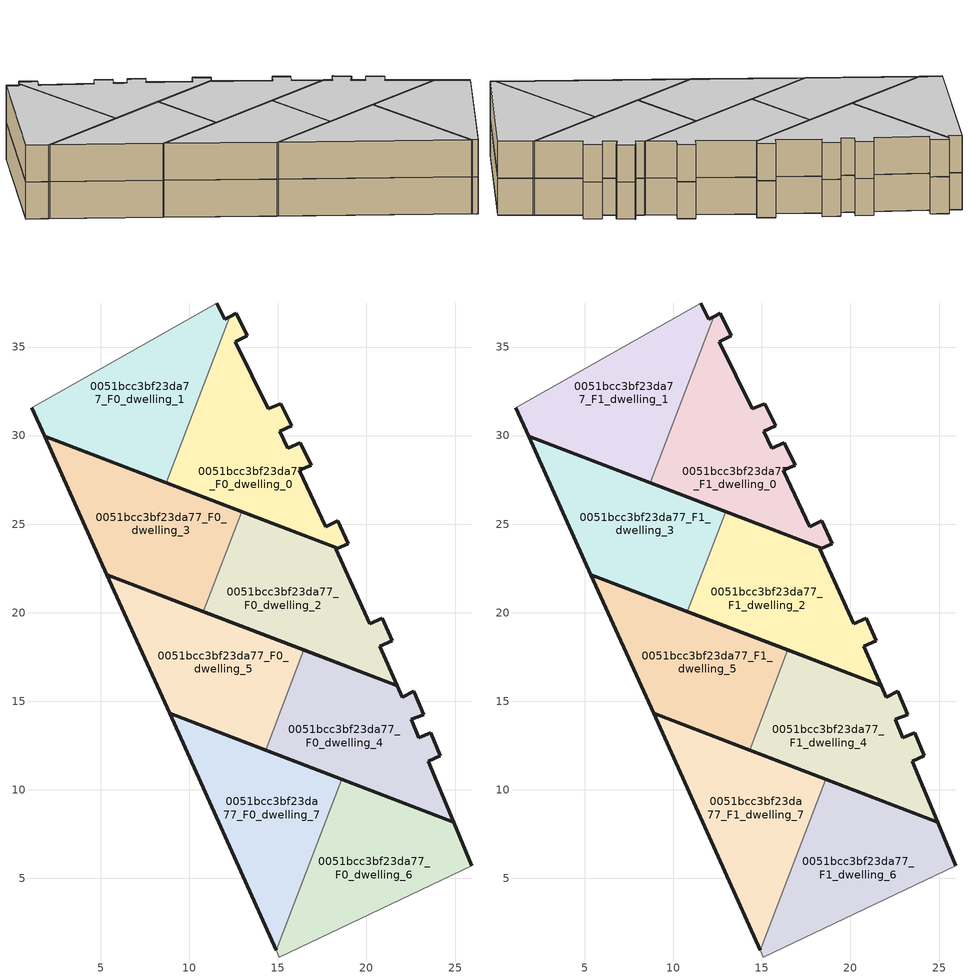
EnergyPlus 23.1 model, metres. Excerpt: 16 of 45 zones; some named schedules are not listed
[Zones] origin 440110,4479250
0051bcc3bf23da77_F0_dwelling_0
 floor ground (EU_floor_Construction): 18.97,23.88 18.37,25.19 17.71,24.85 16.21,28.03 16.89,28.33 16.26,29.59 15.56,29.29 15.1,30.24 15.77,30.55 15.15,31.79 14.47,31.5 12.6,35.3 13.27,35.63 12.64,36.91 12.27,36.72 8.68,27.34 18.37,23.64 z0
 wall outside (EU_wall_Construction): 12.27,36.72 12.64,36.91 13.27,35.63 12.6,35.3 14.47,31.5 15.15,31.79 15.77,30.55 15.1,30.24 15.56,29.29 16.26,29.59 16.89,28.33 16.21,28.03 17.71,24.85 18.37,25.19 18.97,23.88 18.37,23.64 8.68,27.34 z0:3
 wall to 0051bcc3bf23da77_F0_dwelling_1 (EU_wall_Construction): 8.68,27.34 12.27,36.72 z0:3
0051bcc3bf23da77_F0_dwelling_1
 floor ground (EU_floor_Construction): 8.68,27.34 12.27,36.72 11.99,36.57 11.54,37.49 1.1,31.56 1.82,29.97 z0
 wall outside (EU_wall_Construction): 11.54,37.49 11.99,36.57 12.27,36.72 / 8.68,27.34 1.82,29.97 1.1,31.56 z0:3
 wall adiabatic (EU_wall_Construction): 1.1,31.56 11.54,37.49 z0:3
0051bcc3bf23da77_F0_dwelling_2
 floor ground (EU_floor_Construction): 21.72,15.88 20.76,18.1 21.45,18.41 20.88,19.69 20.18,19.39 18.28,23.6 18.37,23.64 12.96,25.71 10.79,20.06 z0
 wall outside (EU_wall_Construction): 12.96,25.71 18.37,23.64 18.28,23.6 20.18,19.39 20.88,19.69 21.45,18.41 20.76,18.1 21.72,15.88 10.79,20.06 z0:3
 wall to 0051bcc3bf23da77_F0_dwelling_3 (EU_wall_Construction): 10.79,20.06 12.96,25.71 z0:3
0051bcc3bf23da77_F0_dwelling_3
 floor ground (EU_floor_Construction): 10.79,20.06 12.96,25.71 1.82,29.97 5.35,22.15 z0
 wall outside (EU_wall_Construction): 10.79,20.06 5.35,22.15 1.82,29.97 12.96,25.71 z0:3
0051bcc3bf23da77_F0_dwelling_4
 floor ground (EU_floor_Construction): 24.92,8.17 23.5,11.61 24.18,11.92 23.64,13.22 22.96,12.94 22.52,13.99 23.23,14.22 22.7,15.51 22.68,15.56 22.01,15.23 21.72,15.88 16.47,17.89 14.3,12.23 z0
 wall outside (EU_wall_Construction): 16.47,17.89 21.72,15.88 22.01,15.23 22.68,15.56 22.7,15.51 23.23,14.22 22.52,13.99 22.96,12.94 23.64,13.22 24.18,11.92 23.5,11.61 24.92,8.17 14.3,12.23 z0:3
 wall to 0051bcc3bf23da77_F0_dwelling_5 (EU_wall_Construction): 14.3,12.23 16.47,17.89 z0:3
0051bcc3bf23da77_F0_dwelling_5
 floor ground (EU_floor_Construction): 14.3,12.23 16.47,17.89 5.35,22.15 8.88,14.31 z0
 wall outside (EU_wall_Construction): 14.3,12.23 8.88,14.31 5.35,22.15 16.47,17.89 z0:3
0051bcc3bf23da77_F0_dwelling_6
 floor ground (EU_floor_Construction): 25.94,5.7 24.92,8.17 18.59,10.59 14.9,0.95 15.08,0.56 z0
 wall outside (EU_wall_Construction): 18.59,10.59 24.92,8.17 25.94,5.7 z0:3
 wall adiabatic (EU_wall_Construction): 25.94,5.7 15.08,0.56 14.9,0.95 z0:3
 wall to 0051bcc3bf23da77_F0_dwelling_7 (EU_wall_Construction): 14.9,0.95 18.59,10.59 z0:3
0051bcc3bf23da77_F0_dwelling_7
 floor ground (EU_floor_Construction): 14.9,0.95 18.59,10.59 8.88,14.31 z0
 wall outside (EU_wall_Construction): 14.9,0.95 8.88,14.31 18.59,10.59 z0:3
0051bcc3bf23da77_F1_dwelling_0
 floor to 0051bcc3bf23da77_F0_dwelling_0 (EU_floor_Construction): 18.97,23.88 18.37,25.19 17.71,24.85 16.21,28.03 16.89,28.33 16.26,29.59 15.56,29.29 15.1,30.24 15.77,30.55 15.15,31.79 14.47,31.5 12.6,35.3 13.27,35.63 12.64,36.91 12.27,36.72 8.68,27.34 18.37,23.64 z3
 wall outside (EU_wall_Construction): 12.27,36.72 12.64,36.91 13.27,35.63 12.6,35.3 14.47,31.5 15.15,31.79 15.77,30.55 15.1,30.24 15.56,29.29 16.26,29.59 16.89,28.33 16.21,28.03 17.71,24.85 18.37,25.19 18.97,23.88 18.37,23.64 8.68,27.34 z3:6
 wall to 0051bcc3bf23da77_F1_dwelling_1 (EU_wall_Construction): 8.68,27.34 12.27,36.72 z3:6
 ceiling to 0051bcc3bf23da77_F2_dwelling_0 (EU_floor_Construction): 13.27,35.63 12.6,35.3 14.47,31.5 15.15,31.79 15.77,30.55 15.1,30.24 15.56,29.29 16.26,29.59 16.89,28.33 16.21,28.03 17.71,24.85 18.37,25.19 18.97,23.88 18.37,23.64 8.68,27.34 12.27,36.72 12.64,36.91 z6
0051bcc3bf23da77_F1_dwelling_1
 floor to 0051bcc3bf23da77_F0_dwelling_1 (EU_floor_Construction): 8.68,27.34 12.27,36.72 11.99,36.57 11.54,37.49 1.1,31.56 1.82,29.97 z3
 wall outside (EU_wall_Construction): 11.54,37.49 11.99,36.57 12.27,36.72 / 8.68,27.34 1.82,29.97 1.1,31.56 z3:6
 wall adiabatic (EU_wall_Construction): 1.1,31.56 11.54,37.49 z3:6
 ceiling to 0051bcc3bf23da77_F2_dwelling_1 (EU_floor_Construction): 11.54,37.49 11.99,36.57 12.27,36.72 8.68,27.34 1.82,29.97 1.1,31.56 z6
0051bcc3bf23da77_F1_dwelling_2
 floor to 0051bcc3bf23da77_F0_dwelling_2 (EU_floor_Construction): 21.72,15.88 20.76,18.1 21.45,18.41 20.88,19.69 20.18,19.39 18.28,23.6 18.37,23.64 12.96,25.71 10.79,20.06 z3
 wall outside (EU_wall_Construction): 12.96,25.71 18.37,23.64 18.28,23.6 20.18,19.39 20.88,19.69 21.45,18.41 20.76,18.1 21.72,15.88 10.79,20.06 z3:6
 wall to 0051bcc3bf23da77_F1_dwelling_3 (EU_wall_Construction): 10.79,20.06 12.96,25.71 z3:6
 ceiling to 0051bcc3bf23da77_F2_dwelling_2 (EU_floor_Construction): 18.37,23.64 18.28,23.6 20.18,19.39 20.88,19.69 21.45,18.41 20.76,18.1 21.72,15.88 10.79,20.06 12.96,25.71 z6
0051bcc3bf23da77_F1_dwelling_3
 floor to 0051bcc3bf23da77_F0_dwelling_3 (EU_floor_Construction): 10.79,20.06 12.96,25.71 1.82,29.97 5.35,22.15 z3
 wall outside (EU_wall_Construction): 10.79,20.06 5.35,22.15 1.82,29.97 12.96,25.71 z3:6
 ceiling to 0051bcc3bf23da77_F2_dwelling_3 (EU_floor_Construction): 12.96,25.71 10.79,20.06 5.35,22.15 1.82,29.97 z6
0051bcc3bf23da77_F1_dwelling_4
 floor to 0051bcc3bf23da77_F0_dwelling_4 (EU_floor_Construction): 24.92,8.17 23.5,11.61 24.18,11.92 23.64,13.22 22.96,12.94 22.52,13.99 23.23,14.22 22.7,15.51 22.68,15.56 22.01,15.23 21.72,15.88 16.47,17.89 14.3,12.23 z3
 wall outside (EU_wall_Construction): 16.47,17.89 21.72,15.88 22.01,15.23 22.68,15.56 22.7,15.51 23.23,14.22 22.52,13.99 22.96,12.94 23.64,13.22 24.18,11.92 23.5,11.61 24.92,8.17 14.3,12.23 z3:6
 wall to 0051bcc3bf23da77_F1_dwelling_5 (EU_wall_Construction): 14.3,12.23 16.47,17.89 z3:6
 ceiling to 0051bcc3bf23da77_F2_dwelling_4 (EU_floor_Construction): 22.68,15.56 22.7,15.51 23.23,14.22 22.52,13.99 22.96,12.94 23.64,13.22 24.18,11.92 23.5,11.61 24.92,8.17 14.3,12.23 16.47,17.89 21.72,15.88 22.01,15.23 z6
0051bcc3bf23da77_F1_dwelling_5
 floor to 0051bcc3bf23da77_F0_dwelling_5 (EU_floor_Construction): 14.3,12.23 16.47,17.89 5.35,22.15 8.88,14.31 z3
 wall outside (EU_wall_Construction): 14.3,12.23 8.88,14.31 5.35,22.15 16.47,17.89 z3:6
 ceiling to 0051bcc3bf23da77_F2_dwelling_5 (EU_floor_Construction): 16.47,17.89 14.3,12.23 8.88,14.31 5.35,22.15 z6
0051bcc3bf23da77_F1_dwelling_6
 floor to 0051bcc3bf23da77_F0_dwelling_6 (EU_floor_Construction): 25.94,5.7 24.92,8.17 18.59,10.59 14.9,0.95 15.08,0.56 z3
 wall outside (EU_wall_Construction): 18.59,10.59 24.92,8.17 25.94,5.7 z3:6
 wall adiabatic (EU_wall_Construction): 25.94,5.7 15.08,0.56 14.9,0.95 z3:6
 wall to 0051bcc3bf23da77_F1_dwelling_7 (EU_wall_Construction): 14.9,0.95 18.59,10.59 z3:6
 ceiling to 0051bcc3bf23da77_F2_dwelling_6 (EU_floor_Construction): 24.92,8.17 25.94,5.7 15.08,0.56 14.9,0.95 18.59,10.59 z6
0051bcc3bf23da77_F1_dwelling_7
 floor to 0051bcc3bf23da77_F0_dwelling_7 (EU_floor_Construction): 14.9,0.95 18.59,10.59 8.88,14.31 z3
 wall outside (EU_wall_Construction): 14.9,0.95 8.88,14.31 18.59,10.59 z3:6
 ceiling to 0051bcc3bf23da77_F2_dwelling_7 (EU_floor_Construction): 18.59,10.59 14.9,0.95 8.88,14.31 z6
[Building]
EU S2 Campaign: North Axis=0; Terrain=City; Solar Distribution=FullExterior
[Site:Location]
Madrid: Latitude=40.5; Longitude=-3.5; Time Zone=1; Elevation=609
[SizingPeriod:WeatherFileDays]
AnnualSizingPeriod: Begin Month=1; Begin Day of Month=1; End Month=12; End Day of Month=31; Day of Week for Start Day=Monday; Use Weather File Daylight Saving Period=No; Use Weather File Rain and Snow Indicators=No
[MATERIAL]
EU_InternalMass_Material: Roughness=MediumRough; Thickness=0.1; Conductivity=1; Density=1800; Specific Heat=900; Thermal Absorptance=0.9; Solar Absorptance=0.7; Visible Absorptance=0.7
[MATERIAL:NOMASS] Roughness=MediumRough; Thermal Absorptance=0.9; Solar Absorptance=0.7; Visible Absorptance=0.7
Name | Thermal Resistance
EU_wall_NoMass | 1.60022
EU_floor_NoMass | 0.470652
[CONSTRUCTION]
EU_wall_Construction: EU_wall_NoMass
EU_floor_Construction: EU_floor_NoMass
EU_InternalMass_Construction: EU_InternalMass_Material
[ZONE] Type=1; Multiplier=1; Ceiling Height=autocalculate; Floor Area=autocalculate; Part of Total Floor Area=Yes
Name | Volume
0051bcc3bf23da77_F0_dwelling_0; 0051bcc3bf23da77_F1_dwelling_0 | 160.935
0051bcc3bf23da77_F0_dwelling_1; 0051bcc3bf23da77_F1_dwelling_1; 0051bcc3bf23da77_F0_dwelling_2; 0051bcc3bf23da77_F1_dwelling_2 | 160.934
0051bcc3bf23da77_F0_dwelling_3; 0051bcc3bf23da77_F1_dwelling_3 | 160.932
0051bcc3bf23da77_F0_dwelling_4; 0051bcc3bf23da77_F1_dwelling_4 | 160.925
0051bcc3bf23da77_F0_dwelling_5; 0051bcc3bf23da77_F1_dwelling_5 | 160.942
0051bcc3bf23da77_F0_dwelling_6; 0051bcc3bf23da77_F1_dwelling_6 | 160.943
0051bcc3bf23da77_F0_dwelling_7; 0051bcc3bf23da77_F1_dwelling_7 | 160.947
[INTERNALMASS] Construction=EU_InternalMass_Construction
Name | Zone or ZoneList | Surface Area
0051bcc3bf23da77_F0_dwelling_0_EU_InternalMass | 0051bcc3bf23da77_F0_dwelling_0 | 53.6454
0051bcc3bf23da77_F0_dwelling_1_EU_InternalMass | 0051bcc3bf23da77_F0_dwelling_1 | 53.6445
0051bcc3bf23da77_F0_dwelling_2_EU_InternalMass | 0051bcc3bf23da77_F0_dwelling_2 | 53.6446
0051bcc3bf23da77_F0_dwelling_3_EU_InternalMass | 0051bcc3bf23da77_F0_dwelling_3 | 53.644
0051bcc3bf23da77_F0_dwelling_4_EU_InternalMass | 0051bcc3bf23da77_F0_dwelling_4 | 53.6419
0051bcc3bf23da77_F0_dwelling_5_EU_InternalMass | 0051bcc3bf23da77_F0_dwelling_5 | 53.6473
0051bcc3bf23da77_F0_dwelling_6_EU_InternalMass | 0051bcc3bf23da77_F0_dwelling_6 | 53.6476
0051bcc3bf23da77_F0_dwelling_7_EU_InternalMass | 0051bcc3bf23da77_F0_dwelling_7 | 53.649
0051bcc3bf23da77_F1_dwelling_0_EU_InternalMass | 0051bcc3bf23da77_F1_dwelling_0 | 53.6454
0051bcc3bf23da77_F1_dwelling_1_EU_InternalMass | 0051bcc3bf23da77_F1_dwelling_1 | 53.6445
0051bcc3bf23da77_F1_dwelling_2_EU_InternalMass | 0051bcc3bf23da77_F1_dwelling_2 | 53.6446
0051bcc3bf23da77_F1_dwelling_3_EU_InternalMass | 0051bcc3bf23da77_F1_dwelling_3 | 53.644
0051bcc3bf23da77_F1_dwelling_4_EU_InternalMass | 0051bcc3bf23da77_F1_dwelling_4 | 53.6419
0051bcc3bf23da77_F1_dwelling_5_EU_InternalMass | 0051bcc3bf23da77_F1_dwelling_5 | 53.6473
0051bcc3bf23da77_F1_dwelling_6_EU_InternalMass | 0051bcc3bf23da77_F1_dwelling_6 | 53.6476
0051bcc3bf23da77_F1_dwelling_7_EU_InternalMass | 0051bcc3bf23da77_F1_dwelling_7 | 53.649
[OTHEREQUIPMENT] Fuel Type=Electricity; Design Level Calculation Method=Watts/Area; Power per Zone Floor Area=1; Fraction Latent=0; Fraction Radiant=0; Fraction Lost=0; Carbon Dioxide Generation Rate=0; EndUse Subcategory=EU_Step8_InternalGains
Name | Zone or ZoneList or Space or SpaceList | Schedule
EU_Step8_InternalGain_0051bcc3bf23da77_F0_dwelling_0_f000 | 0051bcc3bf23da77_F0_dwelling_0 | EU_Step8_GainSchedule_0051bcc3bf23da77_F0_dwelling_0_f000
EU_Step8_InternalGain_0051bcc3bf23da77_F0_dwelling_1_f000 | 0051bcc3bf23da77_F0_dwelling_1 | EU_Step8_GainSchedule_0051bcc3bf23da77_F0_dwelling_1_f000
EU_Step8_InternalGain_0051bcc3bf23da77_F0_dwelling_2_f000 | 0051bcc3bf23da77_F0_dwelling_2 | EU_Step8_GainSchedule_0051bcc3bf23da77_F0_dwelling_2_f000
EU_Step8_InternalGain_0051bcc3bf23da77_F0_dwelling_3_f000 | 0051bcc3bf23da77_F0_dwelling_3 | EU_Step8_GainSchedule_0051bcc3bf23da77_F0_dwelling_3_f000
EU_Step8_InternalGain_0051bcc3bf23da77_F0_dwelling_4_f000 | 0051bcc3bf23da77_F0_dwelling_4 | EU_Step8_GainSchedule_0051bcc3bf23da77_F0_dwelling_4_f000
EU_Step8_InternalGain_0051bcc3bf23da77_F0_dwelling_5_f000 | 0051bcc3bf23da77_F0_dwelling_5 | EU_Step8_GainSchedule_0051bcc3bf23da77_F0_dwelling_5_f000
EU_Step8_InternalGain_0051bcc3bf23da77_F0_dwelling_6_f000 | 0051bcc3bf23da77_F0_dwelling_6 | EU_Step8_GainSchedule_0051bcc3bf23da77_F0_dwelling_6_f000
EU_Step8_InternalGain_0051bcc3bf23da77_F0_dwelling_7_f000 | 0051bcc3bf23da77_F0_dwelling_7 | EU_Step8_GainSchedule_0051bcc3bf23da77_F0_dwelling_7_f000
EU_Step8_InternalGain_0051bcc3bf23da77_F1_dwelling_0_f000 | 0051bcc3bf23da77_F1_dwelling_0 | EU_Step8_GainSchedule_0051bcc3bf23da77_F1_dwelling_0_f000
EU_Step8_InternalGain_0051bcc3bf23da77_F1_dwelling_1_f000 | 0051bcc3bf23da77_F1_dwelling_1 | EU_Step8_GainSchedule_0051bcc3bf23da77_F1_dwelling_1_f000
EU_Step8_InternalGain_0051bcc3bf23da77_F1_dwelling_2_f000 | 0051bcc3bf23da77_F1_dwelling_2 | EU_Step8_GainSchedule_0051bcc3bf23da77_F1_dwelling_2_f000
EU_Step8_InternalGain_0051bcc3bf23da77_F1_dwelling_3_f000 | 0051bcc3bf23da77_F1_dwelling_3 | EU_Step8_GainSchedule_0051bcc3bf23da77_F1_dwelling_3_f000
EU_Step8_InternalGain_0051bcc3bf23da77_F1_dwelling_4_f000 | 0051bcc3bf23da77_F1_dwelling_4 | EU_Step8_GainSchedule_0051bcc3bf23da77_F1_dwelling_4_f000
EU_Step8_InternalGain_0051bcc3bf23da77_F1_dwelling_5_f000 | 0051bcc3bf23da77_F1_dwelling_5 | EU_Step8_GainSchedule_0051bcc3bf23da77_F1_dwelling_5_f000
EU_Step8_InternalGain_0051bcc3bf23da77_F1_dwelling_6_f000 | 0051bcc3bf23da77_F1_dwelling_6 | EU_Step8_GainSchedule_0051bcc3bf23da77_F1_dwelling_6_f000
EU_Step8_InternalGain_0051bcc3bf23da77_F1_dwelling_7_f000 | 0051bcc3bf23da77_F1_dwelling_7 | EU_Step8_GainSchedule_0051bcc3bf23da77_F1_dwelling_7_f000
[ZONEVENTILATION:DESIGNFLOWRATE] Schedule=EU_AlwaysOn; Design Flow Rate Calculation Method=AirChanges/Hour; Air Changes per Hour=0.480704; Ventilation Type=Natural; Fan Pressure Rise=0; Fan Total Efficiency=1; Constant Term Coefficient=1; Temperature Term Coefficient=0; Velocity Term Coefficient=0; Velocity Squared Term Coefficient=0; Minimum Indoor Temperature=-100; Maximum Indoor Temperature=100; Delta Temperature=-100; Minimum Outdoor Temperature=-100; Maximum Outdoor Temperature=100; Maximum Wind Speed=40
Name | Zone or ZoneList or Space or SpaceList
EU_ConstantAir_0051bcc3bf23da77_F0_dwelling_0 | 0051bcc3bf23da77_F0_dwelling_0
EU_ConstantAir_0051bcc3bf23da77_F0_dwelling_1 | 0051bcc3bf23da77_F0_dwelling_1
EU_ConstantAir_0051bcc3bf23da77_F0_dwelling_2 | 0051bcc3bf23da77_F0_dwelling_2
EU_ConstantAir_0051bcc3bf23da77_F0_dwelling_3 | 0051bcc3bf23da77_F0_dwelling_3
EU_ConstantAir_0051bcc3bf23da77_F0_dwelling_4 | 0051bcc3bf23da77_F0_dwelling_4
EU_ConstantAir_0051bcc3bf23da77_F0_dwelling_5 | 0051bcc3bf23da77_F0_dwelling_5
EU_ConstantAir_0051bcc3bf23da77_F0_dwelling_6 | 0051bcc3bf23da77_F0_dwelling_6
EU_ConstantAir_0051bcc3bf23da77_F0_dwelling_7 | 0051bcc3bf23da77_F0_dwelling_7
EU_ConstantAir_0051bcc3bf23da77_F1_dwelling_0 | 0051bcc3bf23da77_F1_dwelling_0
EU_ConstantAir_0051bcc3bf23da77_F1_dwelling_1 | 0051bcc3bf23da77_F1_dwelling_1
EU_ConstantAir_0051bcc3bf23da77_F1_dwelling_2 | 0051bcc3bf23da77_F1_dwelling_2
EU_ConstantAir_0051bcc3bf23da77_F1_dwelling_3 | 0051bcc3bf23da77_F1_dwelling_3
EU_ConstantAir_0051bcc3bf23da77_F1_dwelling_4 | 0051bcc3bf23da77_F1_dwelling_4
EU_ConstantAir_0051bcc3bf23da77_F1_dwelling_5 | 0051bcc3bf23da77_F1_dwelling_5
EU_ConstantAir_0051bcc3bf23da77_F1_dwelling_6 | 0051bcc3bf23da77_F1_dwelling_6
EU_ConstantAir_0051bcc3bf23da77_F1_dwelling_7 | 0051bcc3bf23da77_F1_dwelling_7
[HVACTEMPLATE:THERMOSTAT] Constant Heating Setpoint=20; Constant Cooling Setpoint=50
EU_HeatOnly_0051bcc3bf23da77_F0_dwelling_0; EU_HeatOnly_0051bcc3bf23da77_F0_dwelling_1; EU_HeatOnly_0051bcc3bf23da77_F0_dwelling_2; EU_HeatOnly_0051bcc3bf23da77_F0_dwelling_3; EU_HeatOnly_0051bcc3bf23da77_F0_dwelling_4; EU_HeatOnly_0051bcc3bf23da77_F0_dwelling_5; EU_HeatOnly_0051bcc3bf23da77_F0_dwelling_6; EU_HeatOnly_0051bcc3bf23da77_F0_dwelling_7; EU_HeatOnly_0051bcc3bf23da77_F1_dwelling_0; EU_HeatOnly_0051bcc3bf23da77_F1_dwelling_1; EU_HeatOnly_0051bcc3bf23da77_F1_dwelling_2; EU_HeatOnly_0051bcc3bf23da77_F1_dwelling_3; EU_HeatOnly_0051bcc3bf23da77_F1_dwelling_4; EU_HeatOnly_0051bcc3bf23da77_F1_dwelling_5; EU_HeatOnly_0051bcc3bf23da77_F1_dwelling_6; EU_HeatOnly_0051bcc3bf23da77_F1_dwelling_7; EU_HeatOnly_0051bcc3bf23da77_F2_dwelling_0; EU_HeatOnly_0051bcc3bf23da77_F2_dwelling_1; EU_HeatOnly_0051bcc3bf23da77_F2_dwelling_2; EU_HeatOnly_0051bcc3bf23da77_F2_dwelling_3; EU_HeatOnly_0051bcc3bf23da77_F2_dwelling_4; EU_HeatOnly_0051bcc3bf23da77_F2_dwelling_5; EU_HeatOnly_0051bcc3bf23da77_F2_dwelling_6; EU_HeatOnly_0051bcc3bf23da77_F2_dwelling_7; EU_HeatOnly_0051bcc3bf23da77_F3_dwelling_0; EU_HeatOnly_0051bcc3bf23da77_F3_dwelling_1; EU_HeatOnly_0051bcc3bf23da77_F3_dwelling_2; EU_HeatOnly_0051bcc3bf23da77_F3_dwelling_3; EU_HeatOnly_0051bcc3bf23da77_F3_dwelling_4; EU_HeatOnly_0051bcc3bf23da77_F3_dwelling_5; EU_HeatOnly_0051bcc3bf23da77_F3_dwelling_6; EU_HeatOnly_0051bcc3bf23da77_F4_dwelling_0; EU_HeatOnly_0051bcc3bf23da77_F4_dwelling_1; EU_HeatOnly_0051bcc3bf23da77_F4_dwelling_2; EU_HeatOnly_0051bcc3bf23da77_F4_dwelling_3; EU_HeatOnly_0051bcc3bf23da77_F4_dwelling_4; EU_HeatOnly_0051bcc3bf23da77_F4_dwelling_5; EU_HeatOnly_0051bcc3bf23da77_F4_dwelling_6; EU_HeatOnly_0051bcc3bf23da77_F5_dwelling_0; EU_HeatOnly_0051bcc3bf23da77_F5_dwelling_1; EU_HeatOnly_0051bcc3bf23da77_F5_dwelling_2; EU_HeatOnly_0051bcc3bf23da77_F5_dwelling_3; EU_HeatOnly_0051bcc3bf23da77_F5_dwelling_4; EU_HeatOnly_0051bcc3bf23da77_F5_dwelling_5; EU_HeatOnly_0051bcc3bf23da77_F5_dwelling_6
[HVACTEMPLATE:ZONE:IDEALLOADSAIRSYSTEM] System Availability Schedule=EU_AlwaysOn; Maximum Heating Supply Air Temperature=50; Minimum Cooling Supply Air Temperature=13; Maximum Heating Supply Air Humidity Ratio=0.0156; Minimum Cooling Supply Air Humidity Ratio=0.0077; Heating Limit=NoLimit; Cooling Limit=NoLimit; Heating Availability Schedule=EU_AlwaysOn; Cooling Availability Schedule=EU_CoolingOff; Dehumidification Control Type=ConstantSensibleHeatRatio; Cooling Sensible Heat Ratio=0.7; Dehumidification Setpoint=60; Humidification Control Type=None; Humidification Setpoint=30; Outdoor Air Method=None; Outdoor Air Flow Rate per Person=0.00944; Outdoor Air Flow Rate per Zone Floor Area=0; Outdoor Air Flow Rate per Zone=0; Demand Controlled Ventilation Type=None; Outdoor Air Economizer Type=NoEconomizer; Heat Recovery Type=None; Sensible Heat Recovery Effectiveness=0.7; Latent Heat Recovery Effectiveness=0.65
Name | Template Thermostat
0051bcc3bf23da77_F0_dwelling_0 | EU_HeatOnly_0051bcc3bf23da77_F0_dwelling_0
0051bcc3bf23da77_F0_dwelling_1 | EU_HeatOnly_0051bcc3bf23da77_F0_dwelling_1
0051bcc3bf23da77_F0_dwelling_2 | EU_HeatOnly_0051bcc3bf23da77_F0_dwelling_2
0051bcc3bf23da77_F0_dwelling_3 | EU_HeatOnly_0051bcc3bf23da77_F0_dwelling_3
0051bcc3bf23da77_F0_dwelling_4 | EU_HeatOnly_0051bcc3bf23da77_F0_dwelling_4
0051bcc3bf23da77_F0_dwelling_5 | EU_HeatOnly_0051bcc3bf23da77_F0_dwelling_5
0051bcc3bf23da77_F0_dwelling_6 | EU_HeatOnly_0051bcc3bf23da77_F0_dwelling_6
0051bcc3bf23da77_F0_dwelling_7 | EU_HeatOnly_0051bcc3bf23da77_F0_dwelling_7
0051bcc3bf23da77_F1_dwelling_0 | EU_HeatOnly_0051bcc3bf23da77_F1_dwelling_0
0051bcc3bf23da77_F1_dwelling_1 | EU_HeatOnly_0051bcc3bf23da77_F1_dwelling_1
0051bcc3bf23da77_F1_dwelling_2 | EU_HeatOnly_0051bcc3bf23da77_F1_dwelling_2
0051bcc3bf23da77_F1_dwelling_3 | EU_HeatOnly_0051bcc3bf23da77_F1_dwelling_3
0051bcc3bf23da77_F1_dwelling_4 | EU_HeatOnly_0051bcc3bf23da77_F1_dwelling_4
0051bcc3bf23da77_F1_dwelling_5 | EU_HeatOnly_0051bcc3bf23da77_F1_dwelling_5
